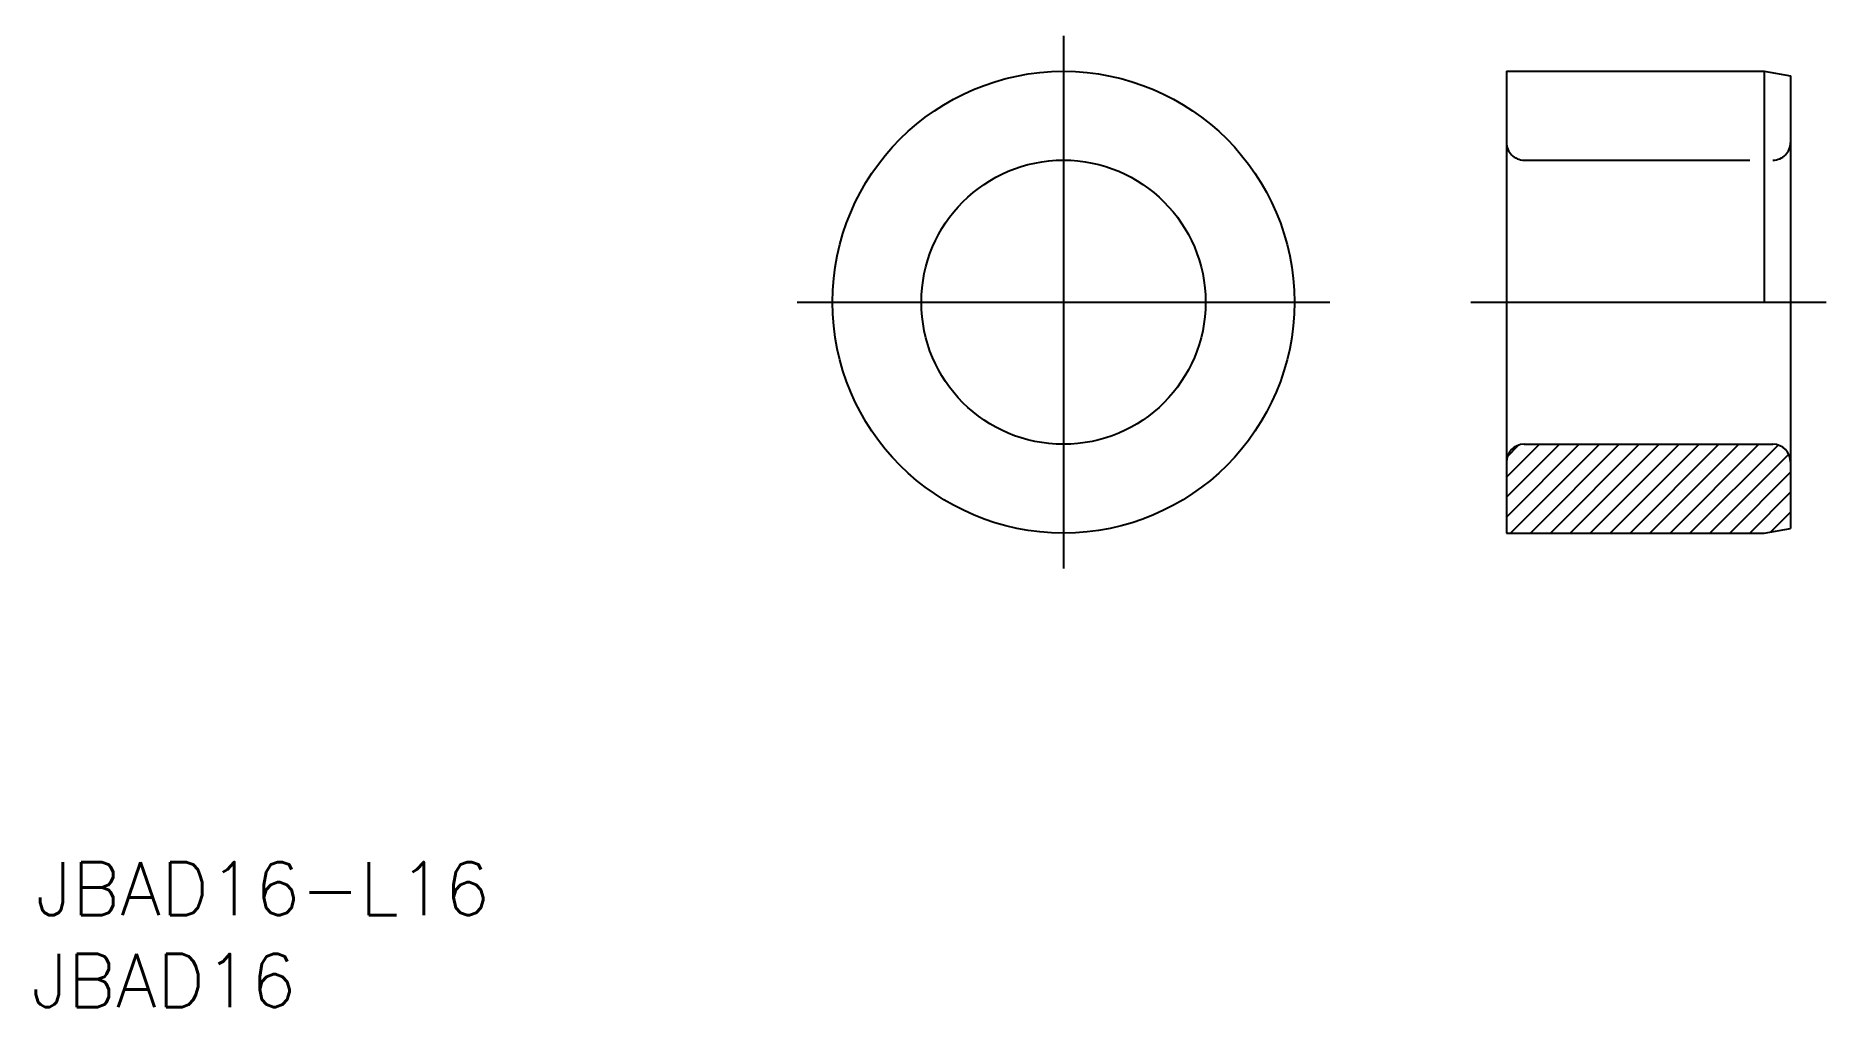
# Model space of a CAD drawing. Extents: x -58 to 43, y -40 to 15.
import ezdxf

# ---------------------------------------------------------------- set-up
doc = ezdxf.new("R2010")
doc.units = 0
doc.linetypes.add('CENTER', pattern=[50.8, 31.75, -6.35, 6.35, -6.35])
doc.linetypes.add('DASHED', pattern=[19.05, 12.7, -6.35])
doc.layers.get('0').update_dxf_attribs({"linetype": 'CONTINUOUS'})
doc.layers.add('CENTER', color=1, linetype='CENTER')
doc.styles.get("Standard").update_dxf_attribs({"font": 'txt.shx', "height": 3, "bigfont": 'bigfont.shx'})

msp = doc.modelspace()

# ---------------------------------------------------------------- linework, layer by layer
at = {"color": 7, "linetype": 'CONTINUOUS'}
for p, q in [((24.94, 13), (24.94, -13)), ((24.94, 13), (39.44, 13)), ((39.44, 13), (39.44, 0)), ((39.44, 13), (40.94, 12.74)), ((40.94, 12.74), (40.94, -12.74)), ((25.94, -8), (39.94, -8)), ((24.94, -13), (39.44, -13)), ((39.44, -13), (40.94, -12.74))]:
    msp.add_line(p, q, dxfattribs=at)
at = {"color": 3, "linetype": 'DASHED'}
msp.add_line((25.94, 8), (39.94, 8), dxfattribs=at)
at = {"color": 3, "linetype": 'CONTINUOUS'}
for p, q in [((24.94, -9.86), (26.8, -8)), ((24.94, -10.98), (27.92, -8)), ((24.94, -12.1), (29.04, -8)), ((24.99, -8.68), (25.62, -8.05)), ((25.17, -13), (30.17, -8)), ((26.29, -13), (31.29, -8)), ((27.41, -13), (32.41, -8)), ((28.53, -13), (33.53, -8)), ((29.66, -13), (34.66, -8)), ((30.78, -13), (35.78, -8)), ((31.9, -13), (36.9, -8)), ((33.02, -13), (38.02, -8)), ((34.15, -13), (39.15, -8)), ((35.27, -13), (40.23, -8.04)), ((36.39, -13), (40.84, -8.56)), ((37.51, -13), (40.94, -9.57)), ((38.64, -13), (40.94, -10.7)), ((39.83, -12.93), (40.94, -11.82))]:
    msp.add_line(p, q, dxfattribs=at)
at = {"color": 7, "linetype": 'CONTINUOUS'}
for radius in [13, 8]:
    msp.add_circle((0, 0), radius, dxfattribs=at)
at = {"color": 3, "linetype": 'DASHED'}
for centre, start, end in [((25.94, 9), 180, 270), ((39.94, 9), 270, 0)]:
    msp.add_arc(centre, 1, start, end, dxfattribs=at)
at = {"color": 7, "linetype": 'CONTINUOUS'}
for centre, start, end in [((25.94, -9), 90, 180), ((39.94, -9), 0, 90)]:
    msp.add_arc(centre, 1, start, end, dxfattribs=at)
at = {"layer": 'CENTER', "color": 1, "linetype": 'CENTER'}
for p, q in [((0, 15), (0, -15)), ((-15, 0), (15, 0)), ((22.94, 0), (42.94, 0))]:
    msp.add_line(p, q, dxfattribs=at)

# ---------------------------------------------------------------- texts
at = {"color": 7, "linetype": 'CONTINUOUS'}
for s, p in [('JBAD16-L16', (-57.87, -34.52)), ('JBAD16', (-58.11, -39.69))]:
    msp.add_text(s, height=3, dxfattribs=at).set_placement(p)

doc.saveas('drawing.dxf')
